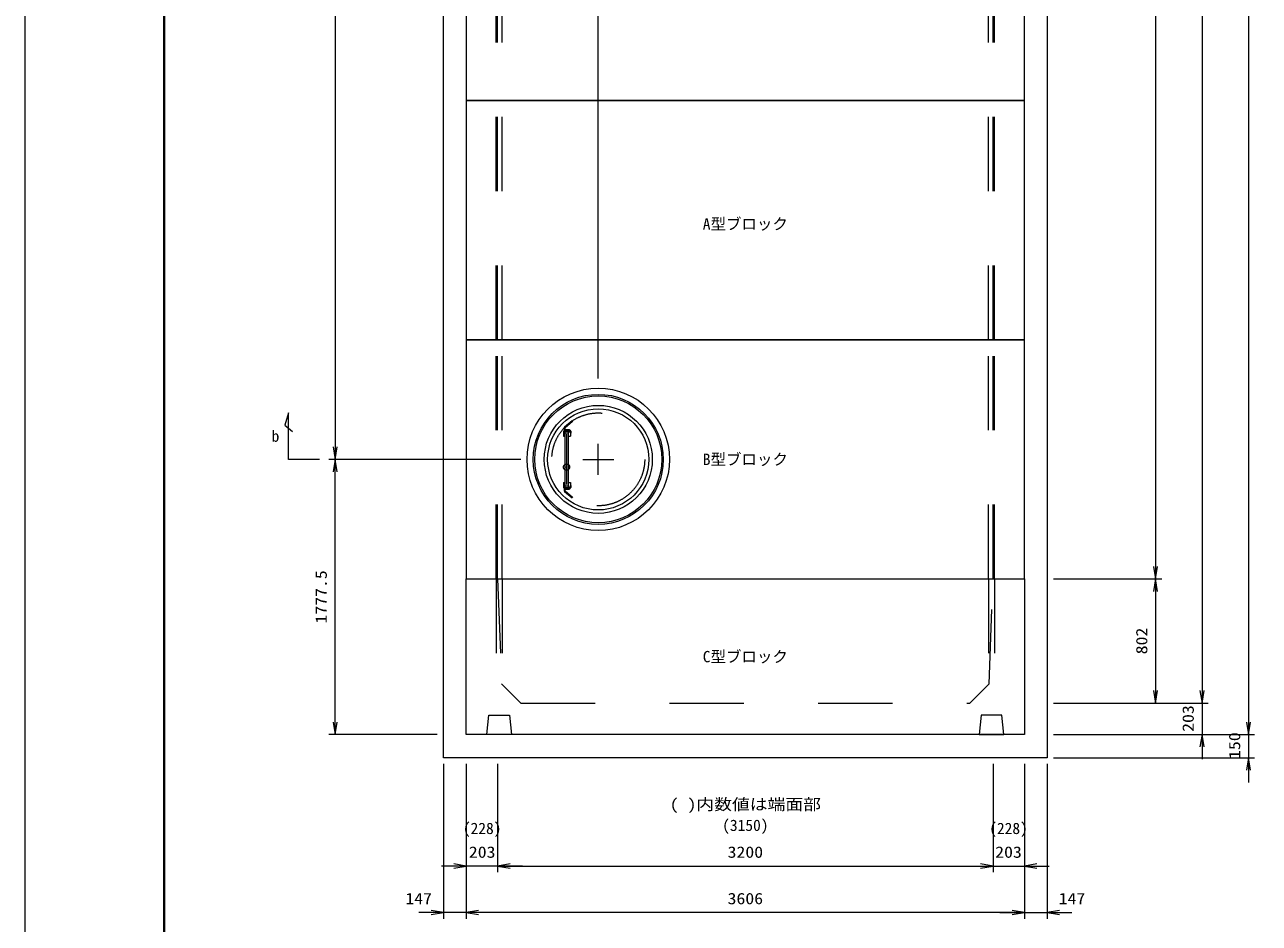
# Model space of a CAD drawing. Units: millimetres at full size. Extents: x 0 to 33600, y -138800 to -115040.
# Drawn here: x 0 to 7975, y -132935 to -127129 of the extents above; entities that cross this region are included whole.
import ezdxf
from ezdxf.enums import TextEntityAlignment as Align

# ---------------------------------------------------------------- set-up
doc = ezdxf.new("R2010")
doc.units = ezdxf.units.MM
doc.header["$LTSCALE"] = 80.0044
doc.header["$PDMODE"] = 32
doc.header["$PDSIZE"] = 40
doc.linetypes.add('CHAIN', pattern=[18.5, 12, -1.5, 3.5, -1.5])
doc.linetypes.add('DASHED_SPACED', pattern=[12, 6, -6])
for name, color, linetype, lineweight in [('0_2', 4, 'Continuous', 13), ('Defpoints_5', 5, 'Continuous', 13), ('FRP', 4, 'DASHED_SPACED', 13), ('図枠', 1, 'Continuous', 40), ('寸法', 6, 'Continuous', 13), ('文字', 2, 'Continuous', 13)]:
    doc.layers.add(name, color=color, linetype=linetype, lineweight=lineweight)
doc.styles.add('ＭＳ ゴシック', font='')
doc.styles.get('ＭＳ ゴシック').set_extended_font_data('MS Gothic')

# ---------------------------------------------------------------- blocks, each defined once
blk = doc.blocks.new('open_arrow')
at = {"color": 0, "linetype": 'Continuous', "lineweight": -2}
blk.add_lwpolyline([(7.5, 1.25), (0, 0), (7.5, -1.25)], dxfattribs=at)

msp = doc.modelspace()

# ---------------------------------------------------------------- linework, layer by layer
at = {"layer": '0_2', "linetype": 'DASHED_SPACED'}
for p, q in [((3045, -129165), (3045, -126075)), ((3085, -129165), (3085, -126075)), ((6225, -129165), (6225, -126075)), ((6265, -129165), (6265, -126075)), ((3045, -130710), (3045, -129165)), ((3085, -130710), (3085, -129165)), ((6225, -130710), (6225, -129165)), ((6265, -130710), (6265, -129165)), ((3045, -130710), (3045, -131590)), ((3085, -130710), (3085, -131590)), ((6225, -130710), (6225, -131590)), ((6265, -130710), (6265, -131590))]:
    msp.add_line(p, q, dxfattribs=at)
at = {"layer": '0_2', "color": 3, "linetype": 'DASHED_SPACED'}
for p, q in [((3055, -129165), (3055, -126075)), ((6255, -129165), (6255, -126075)), ((3055, -130710), (3055, -129165)), ((6255, -130710), (6255, -129165))]:
    msp.add_line(p, q, dxfattribs=at)
at = {"layer": '0_2', "color": 2, "linetype": 'CHAIN'}
for p, q in [((3705, -130037.5), (3705, -129837.5)), ((3605, -129937.5), (3805, -129937.5))]:
    msp.add_line(p, q, dxfattribs=at)
at = {"layer": '0_2', "color": 7}
msp.add_lwpolyline([(2705, -117195), (6605, -117195), (6605, -131865), (2705, -131865)], close=True, dxfattribs=at)
at = {"layer": '0_2', "color": 3}
for points in [[(6458, -127620), (6458, -126075), (2852, -126075), (2852, -127620)], [(6458, -129165), (6458, -127620), (2852, -127620), (2852, -129165)], [(6458, -130710), (6458, -129165), (2852, -129165), (2852, -130710)], [(2852, -130710), (6458, -130710), (6458, -131715), (2852, -131715)]]:
    msp.add_lwpolyline(points, close=True, dxfattribs=at)
at = {"layer": '0_2', "color": 3, "linetype": 'DASHED_SPACED'}
msp.add_lwpolyline([(3055, -130710), (3080, -131387), (3205, -131512), (6105, -131512), (6230, -131387), (6255, -130710)], dxfattribs=at)
at = {"layer": '0_2', "linetype": 'DASHED_SPACED'}
for points in [[(2985, -131715), (2997.5, -131590), (3132.5, -131590), (3145, -131715)], [(6325, -131715), (6312.5, -131590), (6177.5, -131590), (6165, -131715)]]:
    msp.add_lwpolyline(points, close=True, dxfattribs=at)
at = {"layer": '0_2', "color": 3}
for radius in [460, 420]:
    msp.add_circle((3705, -129937.5), radius, dxfattribs=at)
at = {"layer": '0_2'}
for radius in [410, 349, 327]:
    msp.add_circle((3705, -129937.5), radius, dxfattribs=at)
at = {"layer": '0_2', "color": 3, "linetype": 'DASHED_SPACED'}
msp.add_circle((3705, -129937.5), 300, dxfattribs=at)
at = {"layer": 'Defpoints_5'}
msp.add_lwpolyline([(0, -138800), (33600, -138800), (33600, -115040), (0, -115040)], close=True, dxfattribs=at)
at = {"layer": 'FRP'}
for p, q in [((3487.09, -129745.41), (3489.03, -129751.23)), ((3536.43, -129689.34), (3487.84, -129730)), ((3489.03, -129748.56), (3489.03, -129753.56)), ((3489.03, -129748.56), (3520.12, -129748.56)), ((3539.32, -129692.79), (3490.73, -129733.46)), ((3494.58, -129744.06), (3520.12, -129744.06)), ((3514, -129748.56), (3510.95, -129751.61)), ((3511, -129748.56), (3511, -129753.56)), ((3520.12, -129744.06), (3520.12, -129748.56)), ((3536.43, -129689.34), (3539.32, -129692.79)), ((3480, -129753.56), (3526, -129753.56)), ((3480, -129753.56), (3480, -129755.56)), ((3480, -129755.56), (3526, -129755.56)), ((3480, -129755.56), (3480, -129787.56)), ((3480, -129766.29), (3514.95, -129766.29)), ((3480, -129787.56), (3488.9, -129787.56)), ((3489, -129757.75), (3489, -129762.45)), ((3489, -129766.29), (3489, -130108.71)), ((3511, -129757.75), (3511, -129762.45)), ((3511, -129766.29), (3511, -130108.71)), ((3511, -129787.56), (3526, -129787.56)), ((3514.95, -129755.56), (3514.95, -129766.29)), ((3526, -129755.56), (3526, -129787.56)), ((3526, -129768.56), (3528, -129768.56)), ((3528, -129755.56), (3528, -129768.56)), ((3480, -130087.44), (3488.9, -130087.44)), ((3480, -130087.44), (3480, -130119.44)), ((3480, -130108.71), (3514.95, -130108.71)), ((3480, -130119.44), (3526, -130119.44)), ((3480, -130119.44), (3480, -130121.44)), ((3480, -130121.44), (3526, -130121.44)), ((3489.03, -130123.77), (3487.09, -130129.59)), ((3487.84, -130145), (3536.43, -130185.66)), ((3489, -130112.55), (3489, -130117.25)), ((3489.03, -130121.44), (3489.03, -130126.44)), ((3489.03, -130126.44), (3520.12, -130126.44)), ((3490.73, -130141.54), (3539.32, -130182.21)), ((3494.58, -130130.94), (3520.12, -130130.94)), ((3510.95, -130123.39), (3514, -130126.44)), ((3511, -130087.44), (3526, -130087.44)), ((3511, -130112.55), (3511, -130117.25)), ((3511, -130121.44), (3511, -130126.44)), ((3514.95, -130108.71), (3514.95, -130119.44)), ((3520.12, -130126.44), (3520.12, -130130.94)), ((3526, -130087.44), (3526, -130119.44)), ((3526, -130106.44), (3528, -130106.44)), ((3528, -130106.44), (3528, -130119.44)), ((3539.32, -130182.21), (3536.43, -130185.66))]:
    msp.add_line(p, q, dxfattribs=at)
at = {"layer": 'FRP', "linetype": 'CHAIN'}
msp.add_line((3500, -129774.6), (3500, -130100.26), dxfattribs=at)
at = {"layer": 'FRP'}
for centre, radius, start, end in [((3494.59, -129738.06), 10.5, 129.92782, 270), ((3494.58, -129738.06), 6, 129.92906, 270), ((3526, -129755.56), 2, 0, 90), ((3494.59, -130136.94), 10.5, 90, 230.07217), ((3494.58, -130136.94), 6, 90, 230.07093), ((3526, -130119.44), 2, 270, 0)]:
    msp.add_arc(centre, radius, start, end, dxfattribs=at)
msp.add_point((3500, -129987.5), dxfattribs=at)
at = {"layer": '図枠'}
msp.add_lwpolyline([(900, -137900), (32700, -137900), (32700, -115940), (900, -115940)], close=True, dxfattribs=at)
at = {"layer": '寸法'}
for p, q in [((3705, -129415.67), (3705, -116755)), ((3705, -129415.67), (3705, -116755)), ((2005, -117345), (2005, -129937.5)), ((7905, -117345), (7905, -131715)), ((7605, -117548), (7605, -131512)), ((7305, -118350), (7305, -130710)), ((3165, -129937.5), (1965, -129937.5)), ((3205, -129937.5), (1965, -129937.5)), ((2005, -131715), (2005, -129937.5)), ((6645, -130710), (7345, -130710)), ((6645, -130710), (7345, -130710)), ((7305, -130710), (7305, -131512)), ((7605, -131352), (7605, -131875)), ((6645, -131512), (7645, -131512)), ((6645, -131512), (7345, -131512)), ((6645, -131512), (7645, -131512)), ((7905, -131555), (7905, -132025)), ((2665, -131715), (1965, -131715)), ((6645, -131715), (7945, -131715)), ((6645, -131715), (7645, -131715)), ((6645, -131715), (7945, -131715)), ((2705, -131905), (2705, -132905)), ((2852, -131905), (2852, -132905)), ((2852, -131905), (2852, -132605)), ((2852, -131905), (2852, -132905)), ((3055, -131905), (3055, -132605)), ((3055, -131905), (3055, -132605)), ((6255, -131905), (6255, -132605)), ((6255, -131905), (6255, -132605)), ((6458, -131905), (6458, -132905)), ((6458, -131905), (6458, -132605)), ((6458, -131905), (6458, -132905)), ((6605, -131905), (6605, -132905)), ((6645, -131865), (7945, -131865)), ((3215, -132565), (2692, -132565)), ((3055, -132565), (6255, -132565)), ((6095, -132565), (6618, -132565)), ((3012, -132865), (2545, -132865)), ((6458, -132865), (2852, -132865)), ((6298, -132865), (6765, -132865))]:
    msp.add_line(p, q, dxfattribs=at)
msp.add_lwpolyline([(1905, -129937.5), (1705, -129937.5), (1705, -129637.5), (1680, -129717.5), (1730, -129757.5)], dxfattribs=at)

# ---------------------------------------------------------------- block references
at = {"layer": '寸法', "xscale": 10.7, "yscale": 10.7}
for p, rotation in [((2005, -129937.5), 90), ((2005, -129937.5), 270), ((7305, -130710), 90), ((7305, -130710), 270), ((7305, -131512), 90), ((7605, -131512), 90), ((7605, -131512), 90), ((2005, -131715), 90), ((7905, -131715), 90), ((7905, -131715), 90), ((7605, -131715), 270), ((7905, -131865), 270), ((2852, -132565), 180), ((6255, -132565), 180), ((6255, -132565), 180), ((2705, -132865), 180), ((6458, -132865), 180), ((6458, -132865), 180)]:
    msp.add_blockref('open_arrow', p, dxfattribs=dict(at, rotation=rotation))
for p in [(3055, -132565), (3055, -132565), (6458, -132565), (2852, -132865), (2852, -132865), (6605, -132865)]:
    msp.add_blockref('open_arrow', p, dxfattribs=at)

# ---------------------------------------------------------------- texts
at = {"layer": '寸法', "color": 3, "style": 'ＭＳ ゴシック'}
msp.add_text('b', height=73.31, dxfattribs=at).set_placement((1645, -129787.5), align=Align.MIDDLE_RIGHT)
at = {"layer": '寸法', "style": 'ＭＳ ゴシック', "width": 1.15}
for s, p in [('1777.5', (1915, -130826.25)), ('802', (7215, -131111)), ('203', (7515, -131612)), ('150', (7815, -131787))]:
    msp.add_text(s, height=73.31, rotation=90, dxfattribs=at).set_placement(p, align=Align.MIDDLE_CENTER)
at = {"layer": '寸法', "color": 3, "style": 'ＭＳ ゴシック', "width": 1.15}
msp.add_text('( )内数値は端面部', height=73.31, dxfattribs=at).set_placement((4655, -132225), align=Align.BOTTOM_CENTER)
at = {"layer": '寸法', "color": 3, "style": 'ＭＳ ゴシック'}
for s, p in [('(228)', (2955, -132285)), ('(3150)', (4655, -132265)), ('(228)', (6355, -132285))]:
    msp.add_text(s, height=73.31, dxfattribs=at).set_placement(p, align=Align.TOP_CENTER)
at = {"layer": '寸法', "style": 'ＭＳ ゴシック', "width": 1.15}
for s, p in [('203', (2955, -132475)), ('3200', (4655, -132475)), ('203', (6355, -132475)), ('147', (2545, -132775)), ('3606', (4655, -132775)), ('147', (6765, -132775))]:
    msp.add_text(s, height=73.31, dxfattribs=at).set_placement(p, align=Align.MIDDLE_CENTER)
at = {"layer": '文字', "style": 'ＭＳ ゴシック'}
for s, p in [('A型ブロック', (4655, -128416.5)), ('B型ブロック', (4655, -129937.5)), ('C型ブロック', (4655, -131212))]:
    msp.add_text(s, height=73.31, dxfattribs=at).set_placement(p, align=Align.MIDDLE_CENTER)

doc.saveas('drawing.dxf')
